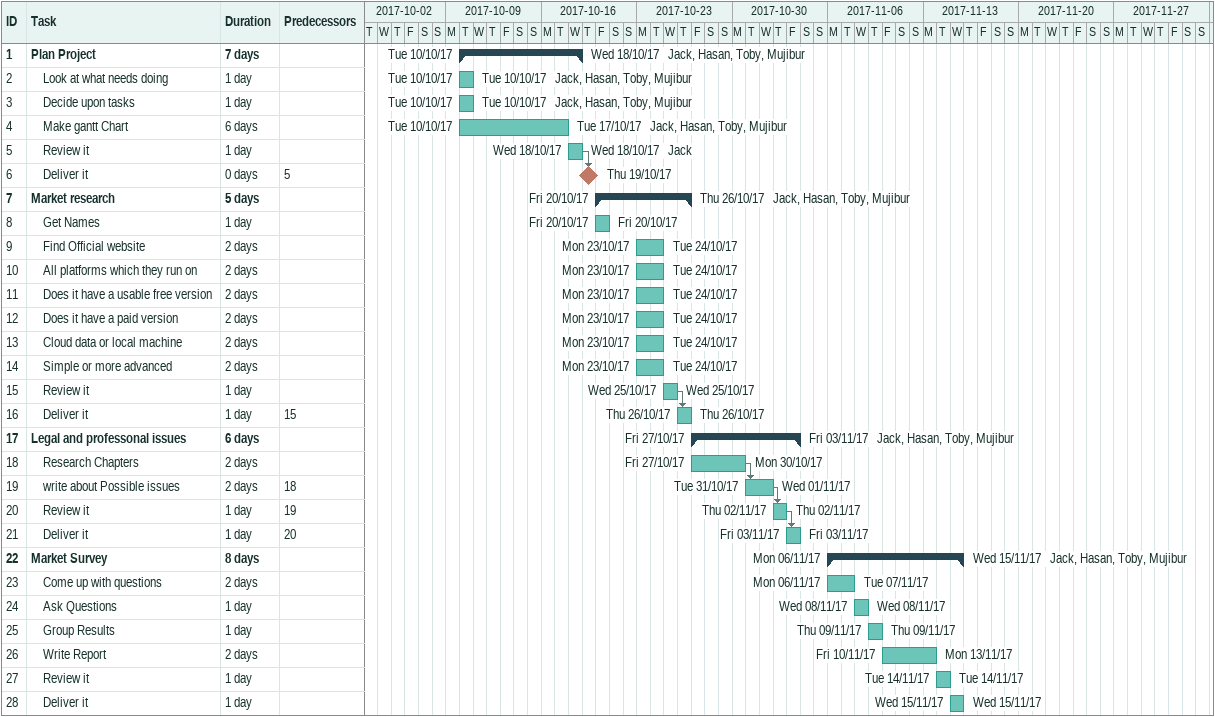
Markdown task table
| ID | Level | Task | Duration | Start | Finish | Predecessors | Resources |
|---|---|---|---|---|---|---|---|
| 1 | 1 | **Plan Project** | 7d | 2017-10-10 | 2017-10-18 |  | Jack, Hasan, Toby, Mujibur |
| 2 | 2 | Look at what needs doing | 1d | 2017-10-10 | 2017-10-10 |  | Jack, Hasan, Toby, Mujibur |
| 3 | 2 | Decide upon tasks | 1d | 2017-10-10 | 2017-10-10 |  | Jack, Hasan, Toby, Mujibur |
| 4 | 2 | Make gantt Chart | 6d | 2017-10-10 | 2017-10-17 |  | Jack, Hasan, Toby, Mujibur |
| 5 | 2 | Review it | 1d | 2017-10-18 | 2017-10-18 |  | Jack |
| 6 | 2 | Deliver it | 0d | 2017-10-19 | 2017-10-19 | 5 |  |
| 7 | 1 | **Market research** | 5d | 2017-10-20 | 2017-10-26 |  | Jack, Hasan, Toby, Mujibur |
| 8 | 2 | Get Names | 1d | 2017-10-20 | 2017-10-20 |  |  |
| 9 | 2 | Find Official website | 2d | 2017-10-23 | 2017-10-24 |  |  |
| 10 | 2 | All platforms which they run on | 2d | 2017-10-23 | 2017-10-24 |  |  |
| 11 | 2 | Does it have a usable free version | 2d | 2017-10-23 | 2017-10-24 |  |  |
| 12 | 2 | Does it have a paid version | 2d | 2017-10-23 | 2017-10-24 |  |  |
| 13 | 2 | Cloud data or local machine | 2d | 2017-10-23 | 2017-10-24 |  |  |
| 14 | 2 | Simple or more advanced | 2d | 2017-10-23 | 2017-10-24 |  |  |
| 15 | 2 | Review it | 1d | 2017-10-25 | 2017-10-25 |  |  |
| 16 | 2 | Deliver it | 1d | 2017-10-26 | 2017-10-26 | 15 |  |
| 17 | 1 | **Legal and professonal issues** | 6d | 2017-10-27 | 2017-11-03 |  | Jack, Hasan, Toby, Mujibur |
| 18 | 2 | Research Chapters | 2d | 2017-10-27 | 2017-10-30 |  |  |
| 19 | 2 | write about Possible issues | 2d | 2017-10-31 | 2017-11-01 | 18 |  |
| 20 | 2 | Review it | 1d | 2017-11-02 | 2017-11-02 | 19 |  |
| 21 | 2 | Deliver it | 1d | 2017-11-03 | 2017-11-03 | 20 |  |
| 22 | 1 | **Market Survey** | 8d | 2017-11-06 | 2017-11-15 |  | Jack, Hasan, Toby, Mujibur |
| 23 | 2 | Come up with questions | 2d | 2017-11-06 | 2017-11-07 |  |  |
| 24 | 2 | Ask Questions | 1d | 2017-11-08 | 2017-11-08 |  |  |
| 25 | 2 | Group Results | 1d | 2017-11-09 | 2017-11-09 |  |  |
| 26 | 2 | Write Report | 2d | 2017-11-10 | 2017-11-13 |  |  |
| 27 | 2 | Review it | 1d | 2017-11-14 | 2017-11-14 |  |  |
| 28 | 2 | Deliver it | 1d | 2017-11-15 | 2017-11-15 |  |  |
